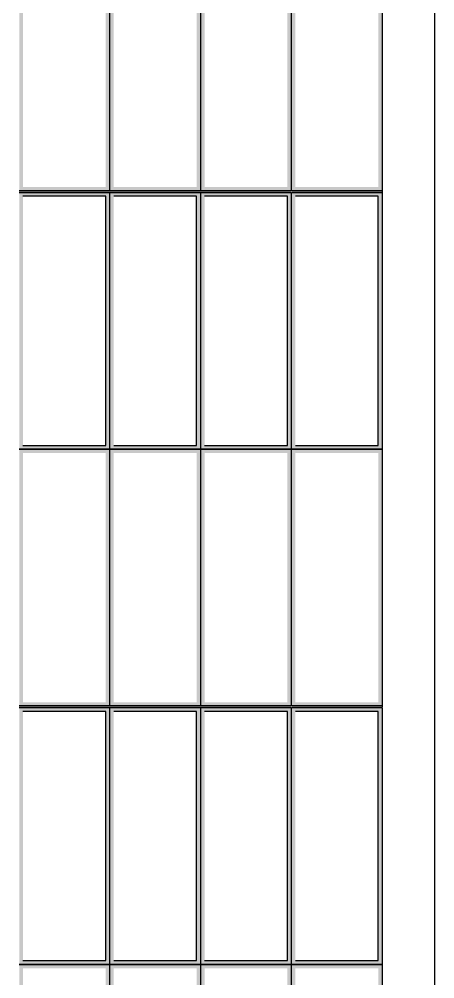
# Model space of a CAD drawing. Header units: inches. Extents: x 2620 to 4317, y 1826 to 2873.
# Drawn here: x 3398.7 to 3426.2, y 2317.9 to 2381.6 of the extents above; entities that cross this region are included whole.
import ezdxf

# ---------------------------------------------------------------- set-up
doc = ezdxf.new("R2010")
doc.units = ezdxf.units.IN
doc.header["$MEASUREMENT"] = 0
doc.linetypes.add('ACAD_ISO02W100', pattern=[15, 12, -3])

msp = doc.modelspace()

# ---------------------------------------------------------------- hatches: boundary and pattern name
h = msp.add_hatch(color=256)
h.dxf.hatch_style = 1
h.set_gradient(color1=(242, 103, 34), color2=(248, 153, 30), tint=1)
h.paths.add_polyline_path([(3404.66033, 2387.27557), (3398.66033, 2387.27557), (3398.66033, 2370.23557), (3404.66033, 2370.23557)])
h.paths.add_polyline_path([(3404.41033, 2370.48557), (3398.91033, 2370.48557), (3398.91033, 2387.02557), (3404.41033, 2387.02557)], flags=16)
h = msp.add_hatch(color=256)
h.dxf.hatch_style = 1
h.set_gradient(color1=(242, 103, 34), color2=(248, 153, 30), tint=1)
h.paths.add_polyline_path([(3410.6877, 2387.27557), (3404.6877, 2387.27557), (3404.6877, 2370.23557), (3410.6877, 2370.23557)])
h.paths.add_polyline_path([(3410.4377, 2370.48557), (3404.9377, 2370.48557), (3404.9377, 2387.02557), (3410.4377, 2387.02557)], flags=16)
h = msp.add_hatch(color=256)
h.dxf.hatch_style = 1
h.set_gradient(color1=(242, 103, 34), color2=(248, 153, 30), tint=1)
h.paths.add_polyline_path([(3416.71506, 2387.27557), (3410.71506, 2387.27557), (3410.71506, 2370.23557), (3416.71506, 2370.23557)])
h.paths.add_polyline_path([(3416.46506, 2370.48557), (3410.96506, 2370.48557), (3410.96506, 2387.02557), (3416.46506, 2387.02557)], flags=16)
h = msp.add_hatch(color=256)
h.dxf.hatch_style = 1
h.set_gradient(color1=(242, 103, 34), color2=(248, 153, 30), tint=1)
h.paths.add_polyline_path([(3422.74991, 2387.27557), (3416.74991, 2387.27557), (3416.74991, 2370.23557), (3422.74991, 2370.23557)])
h.paths.add_polyline_path([(3422.49991, 2370.48557), (3416.99991, 2370.48557), (3416.99991, 2387.02557), (3422.49991, 2387.02557)], flags=16)
h = msp.add_hatch(color=256)
h.dxf.hatch_style = 1
h.set_gradient(color1=(242, 103, 34), color2=(248, 153, 30), tint=1)
h.paths.add_polyline_path([(3404.66033, 2370.12311), (3398.66033, 2370.12311), (3398.66033, 2353.08311), (3404.66033, 2353.08311)])
h.paths.add_polyline_path([(3404.41033, 2353.33311), (3398.91033, 2353.33311), (3398.91033, 2369.87311), (3404.41033, 2369.87311)], flags=16)
h = msp.add_hatch(color=256)
h.dxf.hatch_style = 1
h.set_gradient(color1=(242, 103, 34), color2=(248, 153, 30), tint=1)
h.paths.add_polyline_path([(3410.6877, 2370.12311), (3404.6877, 2370.12311), (3404.6877, 2353.08311), (3410.6877, 2353.08311)])
h.paths.add_polyline_path([(3410.4377, 2353.33311), (3404.9377, 2353.33311), (3404.9377, 2369.87311), (3410.4377, 2369.87311)], flags=16)
h = msp.add_hatch(color=256)
h.dxf.hatch_style = 1
h.set_gradient(color1=(242, 103, 34), color2=(248, 153, 30), tint=1)
h.paths.add_polyline_path([(3416.71506, 2370.12311), (3410.71506, 2370.12311), (3410.71506, 2353.08311), (3416.71506, 2353.08311)])
h.paths.add_polyline_path([(3416.46506, 2353.33311), (3410.96506, 2353.33311), (3410.96506, 2369.87311), (3416.46506, 2369.87311)], flags=16)
h = msp.add_hatch(color=256)
h.dxf.hatch_style = 1
h.set_gradient(color1=(242, 103, 34), color2=(248, 153, 30), tint=1)
h.paths.add_polyline_path([(3422.74991, 2370.12311), (3416.74991, 2370.12311), (3416.74991, 2353.08311), (3422.74991, 2353.08311)])
h.paths.add_polyline_path([(3422.49991, 2353.33311), (3416.99991, 2353.33311), (3416.99991, 2369.87311), (3422.49991, 2369.87311)], flags=16)
h = msp.add_hatch(color=256)
h.dxf.hatch_style = 1
h.set_gradient(color1=(242, 103, 34), color2=(248, 153, 30), tint=1)
h.paths.add_polyline_path([(3404.66033, 2353.08311), (3398.66033, 2353.08311), (3398.66033, 2336.04311), (3404.66033, 2336.04311)])
h.paths.add_polyline_path([(3404.41033, 2336.29311), (3398.91033, 2336.29311), (3398.91033, 2352.83311), (3404.41033, 2352.83311)], flags=16)
h = msp.add_hatch(color=256)
h.dxf.hatch_style = 1
h.set_gradient(color1=(242, 103, 34), color2=(248, 153, 30), tint=1)
h.paths.add_polyline_path([(3410.6877, 2353.08311), (3404.6877, 2353.08311), (3404.6877, 2336.04311), (3410.6877, 2336.04311)])
h.paths.add_polyline_path([(3410.4377, 2336.29311), (3404.9377, 2336.29311), (3404.9377, 2352.83311), (3410.4377, 2352.83311)], flags=16)
h = msp.add_hatch(color=256)
h.dxf.hatch_style = 1
h.set_gradient(color1=(242, 103, 34), color2=(248, 153, 30), tint=1)
h.paths.add_polyline_path([(3416.71506, 2353.08311), (3410.71506, 2353.08311), (3410.71506, 2336.04311), (3416.71506, 2336.04311)])
h.paths.add_polyline_path([(3416.46506, 2336.29311), (3410.96506, 2336.29311), (3410.96506, 2352.83311), (3416.46506, 2352.83311)], flags=16)
h = msp.add_hatch(color=256)
h.dxf.hatch_style = 1
h.set_gradient(color1=(242, 103, 34), color2=(248, 153, 30), tint=1)
h.paths.add_polyline_path([(3422.74991, 2353.08311), (3416.74991, 2353.08311), (3416.74991, 2336.04311), (3422.74991, 2336.04311)])
h.paths.add_polyline_path([(3422.49991, 2336.29311), (3416.99991, 2336.29311), (3416.99991, 2352.83311), (3422.49991, 2352.83311)], flags=16)
h = msp.add_hatch(color=256)
h.dxf.hatch_style = 1
h.set_gradient(color1=(242, 103, 34), color2=(248, 153, 30), tint=1)
h.paths.add_polyline_path([(3404.66033, 2335.93066), (3398.66033, 2335.93066), (3398.66033, 2318.89066), (3404.66033, 2318.89066)])
h.paths.add_polyline_path([(3404.41033, 2319.14066), (3398.91033, 2319.14066), (3398.91033, 2335.68066), (3404.41033, 2335.68066)], flags=16)
h = msp.add_hatch(color=256)
h.dxf.hatch_style = 1
h.set_gradient(color1=(242, 103, 34), color2=(248, 153, 30), tint=1)
h.paths.add_polyline_path([(3410.6877, 2335.93066), (3404.6877, 2335.93066), (3404.6877, 2318.89066), (3410.6877, 2318.89066)])
h.paths.add_polyline_path([(3410.4377, 2319.14066), (3404.9377, 2319.14066), (3404.9377, 2335.68066), (3410.4377, 2335.68066)], flags=16)
h = msp.add_hatch(color=256)
h.dxf.hatch_style = 1
h.set_gradient(color1=(242, 103, 34), color2=(248, 153, 30), tint=1)
h.paths.add_polyline_path([(3416.71506, 2335.93066), (3410.71506, 2335.93066), (3410.71506, 2318.89066), (3416.71506, 2318.89066)])
h.paths.add_polyline_path([(3416.46506, 2319.14066), (3410.96506, 2319.14066), (3410.96506, 2335.68066), (3416.46506, 2335.68066)], flags=16)
h = msp.add_hatch(color=256)
h.dxf.hatch_style = 1
h.set_gradient(color1=(242, 103, 34), color2=(248, 153, 30), tint=1)
h.paths.add_polyline_path([(3422.74991, 2335.93066), (3416.74991, 2335.93066), (3416.74991, 2318.89066), (3422.74991, 2318.89066)])
h.paths.add_polyline_path([(3422.49991, 2319.14066), (3416.99991, 2319.14066), (3416.99991, 2335.68066), (3422.49991, 2335.68066)], flags=16)
h = msp.add_hatch(color=256)
h.dxf.hatch_style = 1
h.set_gradient(color1=(242, 103, 34), color2=(248, 153, 30), tint=1)
h.paths.add_polyline_path([(3404.66033, 2318.89066), (3398.66033, 2318.89066), (3398.66033, 2301.85066), (3404.66033, 2301.85066)])
h.paths.add_polyline_path([(3404.41033, 2302.10066), (3398.91033, 2302.10066), (3398.91033, 2318.64066), (3404.41033, 2318.64066)], flags=16)
h = msp.add_hatch(color=256)
h.dxf.hatch_style = 1
h.set_gradient(color1=(242, 103, 34), color2=(248, 153, 30), tint=1)
h.paths.add_polyline_path([(3410.6877, 2318.89066), (3404.6877, 2318.89066), (3404.6877, 2301.85066), (3410.6877, 2301.85066)])
h.paths.add_polyline_path([(3410.4377, 2302.10066), (3404.9377, 2302.10066), (3404.9377, 2318.64066), (3410.4377, 2318.64066)], flags=16)
h = msp.add_hatch(color=256)
h.dxf.hatch_style = 1
h.set_gradient(color1=(242, 103, 34), color2=(248, 153, 30), tint=1)
h.paths.add_polyline_path([(3416.71506, 2318.89066), (3410.71506, 2318.89066), (3410.71506, 2301.85066), (3416.71506, 2301.85066)])
h.paths.add_polyline_path([(3416.46506, 2302.10066), (3410.96506, 2302.10066), (3410.96506, 2318.64066), (3416.46506, 2318.64066)], flags=16)
h = msp.add_hatch(color=256)
h.dxf.hatch_style = 1
h.set_gradient(color1=(242, 103, 34), color2=(248, 153, 30), tint=1)
h.paths.add_polyline_path([(3422.74991, 2318.89066), (3416.74991, 2318.89066), (3416.74991, 2301.85066), (3422.74991, 2301.85066)])
h.paths.add_polyline_path([(3422.49991, 2302.10066), (3416.99991, 2302.10066), (3416.99991, 2318.64066), (3422.49991, 2318.64066)], flags=16)

# ---------------------------------------------------------------- linework, layer by layer
at = {"linetype": 'ACAD_ISO02W100'}
msp.add_line((3422.74991, 2662.99441), (3422.74991, 2194.99441), dxfattribs=at)
for p, q in [((3426.24991, 2194.99441), (3426.24991, 2662.99441)), ((3404.66033, 2387.27557), (3404.66033, 2370.23557)), ((3410.6877, 2387.27557), (3410.6877, 2370.23557)), ((3416.71506, 2387.27557), (3416.71506, 2370.23557)), ((3422.74991, 2387.27557), (3422.74991, 2370.23557)), ((3398.66033, 2370.23557), (3404.66033, 2370.23557)), ((3404.66033, 2370.23557), (3398.66033, 2370.23557)), ((3398.66033, 2370.12311), (3404.66033, 2370.12311)), ((3398.91033, 2370.23557), (3404.66033, 2370.23557)), ((3398.91033, 2370.12311), (3404.66033, 2370.12311)), ((3404.41033, 2369.87311), (3398.91033, 2369.87311)), ((3404.41033, 2353.33311), (3404.41033, 2369.87311)), ((3404.66033, 2370.12311), (3404.66033, 2353.08311)), ((3404.6877, 2370.23557), (3410.6877, 2370.23557)), ((3410.6877, 2370.23557), (3404.6877, 2370.23557)), ((3404.6877, 2370.12311), (3410.6877, 2370.12311)), ((3404.9377, 2370.23557), (3410.6877, 2370.23557)), ((3404.9377, 2370.12311), (3410.6877, 2370.12311)), ((3410.4377, 2369.87311), (3404.9377, 2369.87311)), ((3410.4377, 2353.33311), (3410.4377, 2369.87311)), ((3410.6877, 2370.12311), (3410.6877, 2353.08311)), ((3410.71506, 2370.23557), (3416.71506, 2370.23557)), ((3416.71506, 2370.23557), (3410.71506, 2370.23557)), ((3410.71506, 2370.12311), (3416.71506, 2370.12311)), ((3410.96506, 2370.23557), (3416.71506, 2370.23557)), ((3410.96506, 2370.12311), (3416.71506, 2370.12311)), ((3416.46506, 2369.87311), (3410.96506, 2369.87311)), ((3416.46506, 2353.33311), (3416.46506, 2369.87311)), ((3416.71506, 2370.12311), (3416.71506, 2353.08311)), ((3416.74991, 2370.23557), (3422.74991, 2370.23557)), ((3422.74991, 2370.23557), (3416.74991, 2370.23557)), ((3416.74991, 2370.12311), (3422.74991, 2370.12311)), ((3416.99991, 2370.23557), (3422.74991, 2370.23557)), ((3416.99991, 2370.12311), (3422.74991, 2370.12311)), ((3422.49991, 2369.87311), (3416.99991, 2369.87311)), ((3422.49991, 2353.33311), (3422.49991, 2369.87311)), ((3422.74991, 2370.12311), (3422.74991, 2353.08311)), ((3398.66033, 2353.08311), (3404.66033, 2353.08311)), ((3404.66033, 2353.08311), (3398.66033, 2353.08311)), ((3398.91033, 2353.33311), (3404.41033, 2353.33311)), ((3398.91033, 2353.08311), (3404.66033, 2353.08311)), ((3404.66033, 2353.08311), (3404.66033, 2336.04311)), ((3404.6877, 2353.08311), (3410.6877, 2353.08311)), ((3410.6877, 2353.08311), (3404.6877, 2353.08311)), ((3404.9377, 2353.33311), (3410.4377, 2353.33311)), ((3404.9377, 2353.08311), (3410.6877, 2353.08311)), ((3410.6877, 2353.08311), (3410.6877, 2336.04311)), ((3410.71506, 2353.08311), (3416.71506, 2353.08311)), ((3416.71506, 2353.08311), (3410.71506, 2353.08311)), ((3410.96506, 2353.33311), (3416.46506, 2353.33311)), ((3410.96506, 2353.08311), (3416.71506, 2353.08311)), ((3416.71506, 2353.08311), (3416.71506, 2336.04311)), ((3416.74991, 2353.08311), (3422.74991, 2353.08311)), ((3422.74991, 2353.08311), (3416.74991, 2353.08311)), ((3416.99991, 2353.33311), (3422.49991, 2353.33311)), ((3416.99991, 2353.08311), (3422.74991, 2353.08311)), ((3422.74991, 2353.08311), (3422.74991, 2336.04311)), ((3398.66033, 2336.04311), (3404.66033, 2336.04311)), ((3404.66033, 2336.04311), (3398.66033, 2336.04311)), ((3398.66033, 2335.93066), (3404.66033, 2335.93066)), ((3398.91033, 2336.04311), (3404.66033, 2336.04311)), ((3398.91033, 2335.93066), (3404.66033, 2335.93066)), ((3404.66033, 2335.93066), (3404.66033, 2318.89066)), ((3404.6877, 2336.04311), (3410.6877, 2336.04311)), ((3410.6877, 2336.04311), (3404.6877, 2336.04311)), ((3404.6877, 2335.93066), (3410.6877, 2335.93066)), ((3404.9377, 2336.04311), (3410.6877, 2336.04311)), ((3404.9377, 2335.93066), (3410.6877, 2335.93066)), ((3410.6877, 2335.93066), (3410.6877, 2318.89066)), ((3410.71506, 2336.04311), (3416.71506, 2336.04311)), ((3416.71506, 2336.04311), (3410.71506, 2336.04311)), ((3410.71506, 2335.93066), (3416.71506, 2335.93066)), ((3410.96506, 2336.04311), (3416.71506, 2336.04311)), ((3410.96506, 2335.93066), (3416.71506, 2335.93066)), ((3416.71506, 2335.93066), (3416.71506, 2318.89066)), ((3416.74991, 2336.04311), (3422.74991, 2336.04311)), ((3422.74991, 2336.04311), (3416.74991, 2336.04311)), ((3416.74991, 2335.93066), (3422.74991, 2335.93066)), ((3416.99991, 2336.04311), (3422.74991, 2336.04311)), ((3416.99991, 2335.93066), (3422.74991, 2335.93066)), ((3422.74991, 2335.93066), (3422.74991, 2318.89066)), ((3404.41033, 2335.68066), (3398.91033, 2335.68066)), ((3404.41033, 2319.14066), (3404.41033, 2335.68066)), ((3410.4377, 2335.68066), (3404.9377, 2335.68066)), ((3410.4377, 2319.14066), (3410.4377, 2335.68066)), ((3416.46506, 2335.68066), (3410.96506, 2335.68066)), ((3416.46506, 2319.14066), (3416.46506, 2335.68066)), ((3422.49991, 2335.68066), (3416.99991, 2335.68066)), ((3422.49991, 2319.14066), (3422.49991, 2335.68066)), ((3398.66033, 2318.89066), (3404.66033, 2318.89066)), ((3404.66033, 2318.89066), (3398.66033, 2318.89066)), ((3398.91033, 2319.14066), (3404.41033, 2319.14066)), ((3398.91033, 2318.89066), (3404.66033, 2318.89066)), ((3404.66033, 2318.89066), (3404.66033, 2301.85066)), ((3404.6877, 2318.89066), (3410.6877, 2318.89066)), ((3410.6877, 2318.89066), (3404.6877, 2318.89066)), ((3404.9377, 2319.14066), (3410.4377, 2319.14066)), ((3404.9377, 2318.89066), (3410.6877, 2318.89066)), ((3410.6877, 2318.89066), (3410.6877, 2301.85066)), ((3410.71506, 2318.89066), (3416.71506, 2318.89066)), ((3416.71506, 2318.89066), (3410.71506, 2318.89066)), ((3410.96506, 2319.14066), (3416.46506, 2319.14066)), ((3410.96506, 2318.89066), (3416.71506, 2318.89066)), ((3416.71506, 2318.89066), (3416.71506, 2301.85066)), ((3416.74991, 2318.89066), (3422.74991, 2318.89066)), ((3422.74991, 2318.89066), (3416.74991, 2318.89066)), ((3416.99991, 2319.14066), (3422.49991, 2319.14066)), ((3416.99991, 2318.89066), (3422.74991, 2318.89066)), ((3422.74991, 2318.89066), (3422.74991, 2301.85066))]:
    msp.add_line(p, q)

doc.saveas('drawing.dxf')
